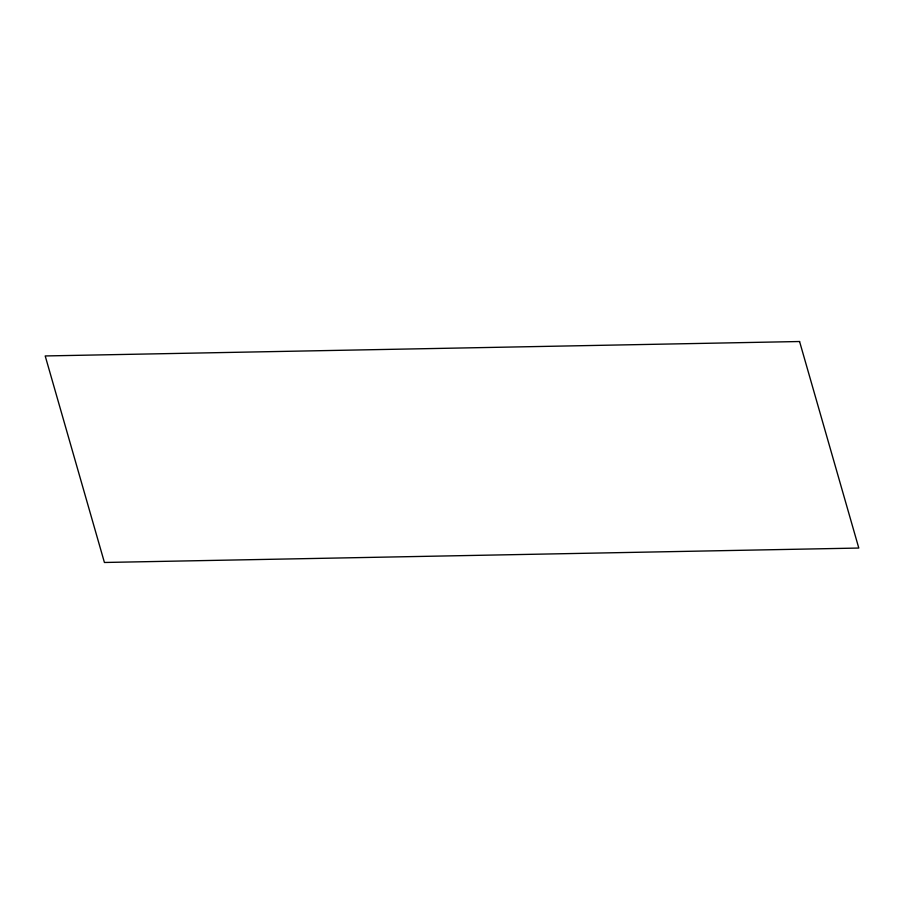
<?xml version="1.0" encoding="UTF-8"?>
<svg xmlns="http://www.w3.org/2000/svg" width="904" height="904" viewBox="0 0 904 904"><rect width="100%" height="100%" fill="white"/><g stroke="black" fill="none" stroke-linecap="round" stroke-linejoin="round"><path stroke-width="1.36" d="M799.577 341.52L45.2 355.95L104.423 562.48L858.8 548.05L799.577 341.52"/></g></svg>
